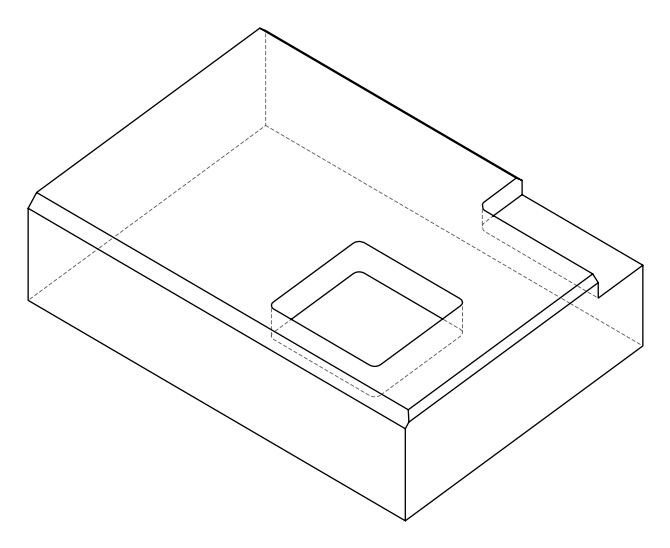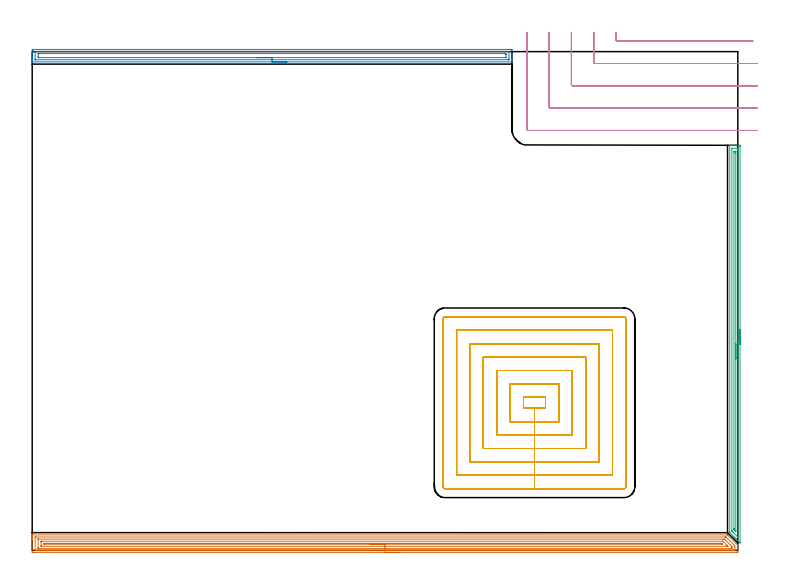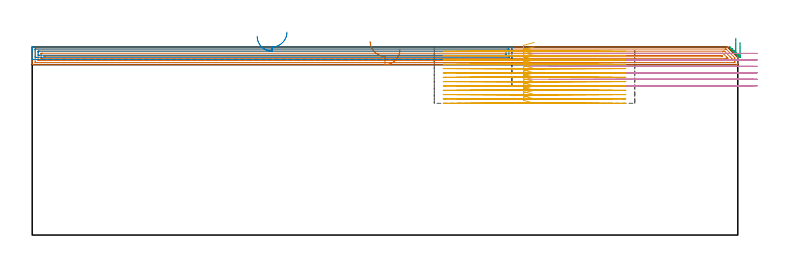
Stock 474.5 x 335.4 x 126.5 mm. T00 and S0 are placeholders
(PLAN: 5 operations, 2 tool changes, 94.1 min)
(1 AREA_MILL | FG_CHAMFER_SURFACE | UGT0205_001 | 19.09 min | 33598 mm3)
(2 AREA_MILL_1 | FG_CHAMFER_SURFACE_1 | UGT0205_001 | 7.98 min | 11567 mm3)
(3 AREA_MILL_2 | FG_CHAMFER_SURFACE_2 | UGT0205_001 | 6.52 min | 6347 mm3)
(4 MILL_CORNER_NOTCH_RECTANGULAR | CORNER_NOTCH_RECTANGULAR | UGT0201_136 | Follow Part, ap 5, ae 75% | 10.49 min | 248832 mm3)
(5 MILL_RECTANGULAR_POCKET | POCKET_RECTANGULAR_STRAIGHT | NXT0201_011 | Follow Part, ap 3, ae 75% | 50.07 min | 649768 mm3)
(TOOL UGT0205_001 | Chamfer Mill 20 x 3 x 45 deg. | D20 FL50 Z2)
(TOOL UGT0201_136 | Carbide End Mill 20.0 | D20 FL30 Z4)
(TOOL NXT0201_011 | ENDMILL 12mm [2P460-1200-NA 1630] | D12 FL38 Z6)
(OP 1 AREA_MILL)
G17 G21 G94 G90
T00 M6
G54
G17 G0 G90 X247.25 Y-1.5 S1061 M3
G43 Z136.5 H0
Z124.6
G94 G1 X247.212 Z123.728 F250.
X247.098 Z122.864
X246.909 Z122.012
X246.647 Z121.18
X246.313 Z120.374
X245.91 Z119.6
X245.442 Z118.864
X244.91 Z118.172
X244.321 Z117.529
X243.678 Z116.94
X242.986 Z116.409
X242.25 Z115.94
X241.476 Z115.537
X240.67 Z115.203
X239.838 Z114.941
X238.987 Z114.752
X238.122 Z114.638
X237.25 Z114.6
X0.613
X0.316 Y-1.497 Z114.602
X0.01 Y-1.492 Z114.606
X0. Y-1.182 Z114.916
Y7.126 Z123.22
Y7.686 Z123.783
Y8.018 Z124.114
Y8.578 Z124.674
Y8.91 Z125.005
Y9.574 Z125.673
Y9.955 Z126.054
X0.007 Y10.345 Z126.437
X0.01 Y10.397 Z126.488
X0.166 Y10.4 Z126.5
X466.744
X467.602 Y10.393 Z126.493
X467.637 Y10.362 Z126.461
X467.753 Y10.248 Z126.346
X474.334 Y3.667 Z119.765
X474.439 Y3.558 Z119.657
X474.49 Y3.504 Z119.603
X474.5 Y2.894 Z118.993
Y1.442 Z117.539
Y-0.622 Z115.474
X474.498 Y-0.902 Z115.194
X474.493 Y-1.491 Z114.605
X474.479 Y-1.493 Z114.603
X473.887 Y-1.5 Z114.6
X237.25
Y-0.086 Z116.014
X2.323
X2.17 Y-0.084 Z116.016
X2.069 Y-0.081 Z116.019
X2.009 Y-0.077 Z116.023
X2.006 Y-0.066 Z116.034
X2.003 Y-0.01 Z116.09
X2. Y0.388 Z116.488
Y8.416 Z124.516
X2.003 Y8.91 Z125.01
X2.006 Y8.959 Z125.059
X2.009 Y8.977 Z125.077
X2.095 Y8.981 Z125.081
X2.247 Y8.985 Z125.085
X2.323 Y8.986 Z125.086
X2.399
X465.927
X466.079 Y8.985 Z125.085
X466.383 Y8.981 Z125.081
X466.562 Y8.977 Z125.077
X466.587 Y8.956 Z125.056
X466.639 Y8.91 Z125.01
X466.744 Y8.807 Z124.907
X472.101 Y3.448 Z119.548
X472.483 Y3.055 Z119.155
X472.492 Y2.666 Z118.766
X472.499 Y2.269 Z118.369
X472.5 Y0.484 Z116.584
X472.497 Y-0.01 Z116.09
X472.494 Y-0.059 Z116.041
X472.491 Y-0.077 Z116.023
X472.406 Y-0.081 Z116.019
X472.254 Y-0.085 Z116.015
X472.177 Y-0.086 Z116.014
X472.101
X237.25
Y1.329 Z117.429
X4.63
X4.185 Y1.331 Z117.431
X4.037 Y1.334 Z117.434
X4.019 Y1.335 Z117.435
X4.01 Y1.369 Z117.469
X4.005 Y1.467 Z117.567
X4.002 Y1.59 Z117.69
X4. Y1.774 Z117.874
Y1.959 Z118.059
Y7.31 Z123.41
X4.004 Y7.494 Z123.594
X4.008 Y7.546 Z123.646
X4.013 Y7.566 Z123.666
X4.019 Y7.567 Z123.667
X4.073 Y7.57 Z123.67
X4.185 Y7.571 Z123.671
X464.512
X464.958 Y7.57 Z123.67
X465.409 Y7.567 Z123.667
X465.511 Y7.565 Z123.665
X465.719 Y7.372 Z123.472
X465.851 Y7.249 Z123.349
X469.422 Y3.679 Z119.779
X470.315 Y2.785 Z118.885
X470.432 Y2.666 Z118.766
X470.468 Y2.624 Z118.724
X470.49 Y2.595 Z118.695
X470.493 Y2.573 Z118.673
X470.499 Y2.483 Z118.583
X470.5 Y1.774 Z117.874
Y1.59 Z117.69
X470.496 Y1.405 Z117.505
X470.492 Y1.353 Z117.453
X470.487 Y1.334 Z117.434
X470.481 Y1.333 Z117.433
X470.427 Y1.33 Z117.43
X470.315 Y1.329 Z117.429
X237.25
Y2.743 Z118.843
X6.786
X6.041 Y2.75 Z118.85
X6.01 Y2.756 Z118.856
X6.007 Y2.803 Z118.903
X6.003 Y2.906 Z119.006
X6.001 Y3.114 Z119.214
X6. Y3.529 Z119.629
Y5.312 Z121.412
X6.001 Y5.773 Z121.873
X6.003 Y5.989 Z122.089
X6.007 Y6.096 Z122.196
X6.01 Y6.145 Z122.245
X6.054 Y6.151 Z122.251
X6.864 Y6.157 Z122.257
X6.94
X464.142
X464.345 Y6.153 Z122.253
X464.446 Y6.15 Z122.25
X464.498 Y6.141 Z122.241
X464.599 Y6.044 Z122.144
X464.958 Y5.692 Z121.792
X467.093 Y3.558 Z119.658
X467.637 Y3.013 Z119.113
X467.81 Y2.834 Z118.934
X467.879 Y2.761 Z118.861
X467.637 Y2.748 Z118.848
X467.557 Y2.745 Z118.845
X466.744 Y2.743 Z118.843
X466.667
X237.25
Y4.157 Z120.257
X8.649 Y4.158 Z120.258
X8.046 Y4.161 Z120.261
X8.019 Y4.164 Z120.264
X8.01 Y4.169 Z120.269
X8.004 Y4.203 Z120.303
X8.002 Y4.45 Z120.55
X8.003 Y4.612 Z120.712
X8.006 Y4.693 Z120.793
X8.009 Y4.728 Z120.828
X8.064 Y4.736 Z120.836
X8.359 Y4.74 Z120.84
X8.649 Y4.742 Z120.842
X9.249 Y4.743 Z120.843
X462.279
X462.88 Y4.741 Z120.841
X463.172 Y4.738 Z120.838
X463.457 Y4.733 Z120.833
X463.748 Y4.45 Z120.55
X463.944 Y4.256 Z120.356
X464.014 Y4.186 Z120.286
X464.03 Y4.166 Z120.266
Y4.163 Z120.263
X464.024 Y4.161 Z120.261
X463.954 Y4.159 Z120.259
X463.759 Y4.157 Z120.257
X463.465
X237.25
X236.378 Z120.295
X235.514 Z120.409
X234.662 Z120.598
X233.83 Z120.86
X233.024 Z121.194
X232.25 Z121.597
X231.514 Z122.065
X230.822 Z122.596
X230.179 Z123.186
X229.59 Z123.829
X229.059 Z124.521
X228.59 Z125.257
X228.187 Z126.031
X227.853 Z126.837
X227.591 Z127.669
X227.402 Z128.52
X227.288 Z129.385
X227.25 Z130.257
G0 Z136.5
M5
M2
(OP 2 AREA_MILL_1)
G17 G21 G94 G90
T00 M6
G54
G17 G0 G90 X171.3 Y328.5 S1061 M3
G43 Z136.5 H0
G94 G1 X171.262 Z135.628 F250.
X171.148 Z134.764
X170.959 Z133.912
X170.697 Z133.08
X170.363 Z132.274
X169.96 Z131.5
X169.492 Z130.764
X168.96 Z130.072
X168.371 Z129.429
X167.728 Z128.84
X167.036 Z128.308
X166.3 Z127.84
X165.526 Z127.437
X164.72 Z127.103
X163.888 Z126.841
X163.037 Z126.652
X162.172 Z126.538
X161.3 Z126.5
X0.163
X0.01 Y328.502 Z126.488
X0.007 Y328.562 Z126.429
X0. Y328.956 Z126.043
Y329.366 Z125.633
Y330.018 Z124.977
Y331.239 Z123.758
Y331.806 Z123.188
X0.001 Y336.275 Z118.722
X0.004 Y336.882 Z118.115
X0.007 Y336.892 Z118.106
X0.609 Y336.9 Z118.1
X321.367
X321.991 Y336.897 Z118.103
X322.593 Y336.892 Z118.106
X322.596 Y336.882 Z118.116
X322.6 Y336.275 Z118.722
Y331.806 Z123.188
Y331.239 Z123.758
Y330.912 Z124.084
Y330.345 Z124.652
Y330.018 Z124.977
Y329.366 Z125.633
Y328.956 Z126.044
X322.593 Y328.562 Z126.429
X322.59 Y328.502 Z126.488
X322.437 Y328.5 Z126.5
X161.3
Y329.914 Z125.086
X2.291 Y329.915 Z125.085
X2.082 Y329.917 Z125.083
X2.024 Y329.921 Z125.079
X2.009 Y329.924 Z125.076
X2.006 Y329.928 Z125.072
X2.002 Y329.962 Z125.038
X2.001 Y330.018 Z124.982
X2. Y330.414 Z124.586
X2.001 Y334.882 Z120.118
X2.008 Y335.381 Z119.619
X2.01 Y335.473 Z119.527
X2.187 Y335.481 Z119.519
X2.292 Y335.484 Z119.516
X2.395 Y335.485 Z119.515
X3.183 Y335.486 Z119.514
X320.309 Y335.485 Z119.515
X320.518 Y335.483 Z119.517
X320.576 Y335.479 Z119.521
X320.592 Y335.476 Z119.524
X320.594 Y335.472 Z119.528
X320.598 Y335.438 Z119.562
X320.599 Y335.381 Z119.619
X320.6 Y334.986 Z120.014
X320.599 Y330.518 Z124.482
X320.592 Y330.018 Z124.982
X320.59 Y329.926 Z125.074
X320.413 Y329.919 Z125.081
X320.308 Y329.916 Z125.084
X320.205 Y329.915 Z125.085
X319.417 Y329.914 Z125.086
X161.3
Y331.328 Z123.672
X4.657 Y331.329 Z123.671
X4.18 Y331.333 Z123.667
X4.031 Y331.335 Z123.665
X4.01 Y331.626 Z123.374
X4.003 Y331.806 Z123.194
X4. Y331.986 Z123.014
X4.001 Y333.774 Z121.226
X4.006 Y333.954 Z121.046
X4.011 Y334.065 Z120.935
X4.061 Y334.068 Z120.932
X4.18 Y334.07 Z120.93
X4.596 Y334.071 Z120.929
X5.073 Y334.072 Z120.928
X317.943 Y334.071 Z120.929
X318.42 Y334.067 Z120.933
X318.569 Y334.065 Z120.935
X318.59 Y333.774 Z121.226
X318.597 Y333.594 Z121.406
X318.6 Y333.414 Z121.586
X318.599 Y331.626 Z123.374
X318.594 Y331.446 Z123.554
X318.589 Y331.335 Z123.665
X318.539 Y331.332 Z123.668
X318.42 Y331.33 Z123.67
X318.004 Y331.328 Z123.672
X317.527
X161.3
X160.428 Z123.71
X159.564 Z123.824
X158.712 Z124.012
X157.88 Z124.275
X157.074 Z124.609
X156.3 Z125.011
X155.564 Z125.48
X154.872 Z126.011
X154.229 Z126.601
X153.64 Z127.244
X153.109 Z127.936
X152.64 Z128.672
X152.237 Z129.445
X151.903 Z130.251
X151.641 Z131.083
X151.452 Z131.935
X151.338 Z132.8
X151.3 Z133.672
G0 Z136.5
M5
M2
(OP 3 AREA_MILL_2)
G17 G21 G94 G90
T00 M6
G54
G17 G0 G90 X476. Y148.7 S1061 M3
G43 Z136.5 H0
Z129.6
G94 G1 Y148.662 Z128.728 F250.
Y148.548 Z127.864
Y148.359 Z127.012
Y148.097 Z126.18
Y147.763 Z125.374
Y147.36 Z124.6
Y146.892 Z123.864
Y146.36 Z123.172
Y145.771 Z122.529
Y145.128 Z121.94
Y144.436 Z121.409
Y143.7 Z120.94
Y142.926 Z120.537
Y142.12 Z120.203
Y141.288 Z119.941
Y140.436 Z119.752
Y139.572 Z119.638
Y138.7 Z119.6
Y5.169
X475.998 Y5.005 Z119.601
X475.997 Y5.003 Z119.602
X473.597 Y7.402 Z122.001
X473.427 Y7.571 Z122.168
X473.263 Y7.736 Z122.335
X473.15 Y7.849 Z122.448
X472.988 Y8.009 Z122.607
X472.832 Y8.166 Z122.765
X472.704 Y8.295 Z122.894
X472.55 Y8.448 Z123.045
X472.402 Y8.597 Z123.195
X472.257 Y8.742 Z123.341
X472.112 Y8.886 Z123.484
X471.972 Y9.027 Z123.626
X471.81 Y9.188 Z123.787
X471.673 Y9.324 Z123.922
X469.113 Y11.886 Z126.486
X469.111 Y11.956 Z126.488
X469.106 Y12.355 Z126.494
X469.1 Y272.231 Z126.5
X469.102 Y272.39 Z126.488
X469.243 Y272.398 Z126.35
X469.389 Y272.4 Z126.21
X469.695 Z125.904
X470.359 Z125.236
X471.567 Z124.03
X472.112 Z123.482
X475.345 Z120.251
X475.618 Y272.397 Z119.979
X475.992 Y272.39 Z119.605
X475.997 Y272.17 Z119.602
X475.999 Y271.784 Z119.601
X476. Y271.395 Z119.6
Y138.7
X474.586 Z121.014
X474.585 Y9.188 Z121.015
X474.583 Y8.96 Z121.017
X474.581 Y8.904 Z121.019
X474.58 Y8.887 Z121.02
X474.572 Y8.889 Z121.028
X474.516 Y8.942 Z121.084
X474.262 Y9.188 Z121.338
X471.582 Y11.868 Z124.018
X471.235 Y12.216 Z124.365
X470.699 Y12.761 Z124.901
X470.527 Y12.948 Z125.073
X470.525 Y13.126 Z125.075
X470.521 Y13.489 Z125.079
X470.514 Y269.998 Z125.086
X470.516 Y270.365 Z125.084
X470.518 Y270.387 Z125.082
X470.52 Y270.39 Z125.08
X470.534 Y270.394 Z125.066
X470.604 Y270.398 Z124.996
X470.709 Y270.399 Z124.891
X470.841 Y270.4 Z124.759
X473.865 Z121.735
X474.347 Y270.399 Z121.253
X474.521 Y270.397 Z121.079
X474.552 Y270.394 Z121.048
X474.579 Y270.39 Z121.021
X474.58 Y270.35 Z121.02
X474.584 Y270.158 Z121.016
X474.585 Y269.998 Z121.015
X474.586 Y269.263 Z121.014
Y138.7
X473.172 Z122.428
X473.171 Y13.468 Z122.429
X473.167 Y12.761 Z122.433
X473.166 Y12.754 Z122.434
X473.146 Y12.761 Z122.454
X472.988 Y12.914 Z122.612
X472.018 Y13.881 Z123.582
X471.972 Y13.929 Z123.628
X471.951 Y13.955 Z123.649
X471.943 Y13.967 Z123.657
X471.941 Y14.007 Z123.659
X471.936 Y14.367 Z123.664
X471.935 Y14.548 Z123.665
Y14.728
X471.929 Y267.504 Z123.671
X471.934 Y268.212 Z123.666
X471.936 Y268.391 Z123.664
X472.112 Y268.393 Z123.488
X472.805 Y268.398 Z122.795
X472.988 Y268.394 Z122.612
X473.165 Y268.388 Z122.435
X473.168 Y268.212 Z122.432
X473.17 Y268.026 Z122.43
X473.171 Y267.318 Z122.429
Y267.132
X473.172 Y138.7 Z122.428
Y137.828 Z122.467
Y136.964 Z122.58
Y136.112 Z122.769
Y135.28 Z123.032
Y134.474 Z123.365
Y133.7 Z123.768
Y132.964 Z124.237
Y132.272 Z124.768
Y131.629 Z125.357
Y131.04 Z126.001
Y130.508 Z126.693
Y130.04 Z127.428
Y129.637 Z128.202
Y129.303 Z129.008
Y129.041 Z129.84
Y128.852 Z130.692
Y128.738 Z131.557
Y128.7 Z132.428
G0 Z136.5
M5
M2
(OP 4 MILL_CORNER_NOTCH_RECTANGULAR)
G17 G21 G94 G90
T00 M6
G54
G17 G0 G90 X392.6 Y348.4 S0 M3
G43 Z136.5 H0
Z122.15
G94 G1 Y345.4 F250.
Y343.394 F500.
G3 X393.594 Y342.4 R1.
G1 X481.641
X484.641 F250.
G0 Z136.5
X377.6 Y348.4
Z122.15
G1 Y345.4
Y328.394 F500.
G3 X378.594 Y327.4 R1.
G1 X484.5
X487.5 F250.
G0 Z136.5
X362.6 Y348.4
Z122.15
G1 Y345.4
Y313.394 F500.
G3 X363.594 Y312.4 R1.
G1 X484.5
X487.5 F250.
G0 Z136.5
X347.6 Y348.4
Z122.15
G1 Y345.4
Y298.395 F500.
G3 X348.595 Y297.4 R1.
G1 X484.5
X487.5 F250.
G0 Z136.5
X332.6 Y348.4
Z122.15
G1 Y345.4
Y283.395 F500.
G3 X333.595 Y282.4 R1.
G1 X484.5
X487.5 F250.
G0 Z136.5
X392.6 Y348.4
Z117.8
G1 Y345.4
Y343.393 F500.
G3 X393.593 Y342.4 R1.
G1 X481.641
X484.641 F250.
G0 Z136.5
X377.6 Y348.4
Z117.8
G1 Y345.4
Y328.394 F500.
G3 X378.594 Y327.4 R1.
G1 X484.5
X487.5 F250.
G0 Z136.5
X362.6 Y348.4
Z117.8
G1 Y345.4
Y313.394 F500.
G3 X363.594 Y312.4 R1.
G1 X484.5
X487.5 F250.
G0 Z136.5
X347.6 Y348.4
Z117.8
G1 Y345.4
Y298.395 F500.
G3 X348.595 Y297.4 R1.
G1 X484.5
X487.5 F250.
G0 Z136.5
X332.6 Y348.4
Z117.8
G1 Y345.4
Y283.395 F500.
G3 X333.595 Y282.4 R1.
G1 X484.5
X487.5 F250.
G0 Z136.5
X392.6 Y348.4
Z113.45
G1 Y345.4
Y343.394 F500.
G3 X393.594 Y342.4 R1.
G1 X481.641
X484.641 F250.
G0 Z136.5
X377.6 Y348.4
Z113.45
G1 Y345.4
Y328.394 F500.
G3 X378.594 Y327.4 R1.
G1 X484.5
X487.5 F250.
G0 Z136.5
X362.6 Y348.4
Z113.45
G1 Y345.4
Y313.394 F500.
G3 X363.594 Y312.4 R1.
G1 X484.5
X487.5 F250.
G0 Z136.5
X347.6 Y348.4
Z113.45
G1 Y345.4
Y298.395 F500.
G3 X348.595 Y297.4 R1.
G1 X484.5
X487.5 F250.
G0 Z136.5
X332.6 Y348.4
Z113.45
G1 Y345.4
Y283.395 F500.
G3 X333.595 Y282.4 R1.
G1 X484.5
X487.5 F250.
G0 Z136.5
X392.6 Y348.4
Z109.1
G1 Y345.4
Y343.394 F500.
G3 X393.594 Y342.4 R1.
G1 X481.641
X484.641 F250.
G0 Z136.5
X377.6 Y348.4
Z109.1
G1 Y345.4
Y328.394 F500.
G3 X378.594 Y327.4 R1.
G1 X484.5
X487.5 F250.
G0 Z136.5
X362.6 Y348.4
Z109.1
G1 Y345.4
Y313.394 F500.
G3 X363.594 Y312.4 R1.
G1 X484.5
X487.5 F250.
G0 Z136.5
X347.6 Y348.4
Z109.1
G1 Y345.4
Y298.395 F500.
G3 X348.595 Y297.4 R1.
G1 X484.5
X487.5 F250.
G0 Z136.5
X332.6 Y348.4
Z109.1
G1 Y345.4
Y283.395 F500.
G3 X333.595 Y282.4 R1.
G1 X484.5
X487.5 F250.
G0 Z136.5
X392.6 Y348.4
Z104.75
G1 Y345.4
Y343.394 F500.
G3 X393.594 Y342.4 R1.
G1 X481.641
X484.641 F250.
G0 Z136.5
X377.6 Y348.4
Z104.75
G1 Y345.4
Y328.394 F500.
G3 X378.594 Y327.4 R1.
G1 X484.5
X487.5 F250.
G0 Z136.5
X362.6 Y348.4
Z104.75
G1 Y345.4
Y313.394 F500.
G3 X363.594 Y312.4 R1.
G1 X484.5
X487.5 F250.
G0 Z136.5
X347.6 Y348.4
Z104.75
G1 Y345.4
Y298.395 F500.
G3 X348.595 Y297.4 R1.
G1 X484.5
X487.5 F250.
G0 Z136.5
X332.6 Y348.4
Z104.75
G1 Y345.4
Y283.395 F500.
G3 X333.595 Y282.4 R1.
G1 X484.5
X487.5 F250.
G0 Z136.5
X392.6 Y348.4
Z100.4
G1 Y345.4
Y343.394 F500.
G3 X393.594 Y342.4 R1.
G1 X481.641
X484.641 F250.
G0 Z136.5
X377.6 Y348.4
Z100.4
G1 Y345.4
Y328.394 F500.
G3 X378.594 Y327.4 R1.
G1 X484.5
X487.5 F250.
G0 Z136.5
X362.6 Y348.4
Z100.4
G1 Y345.4
Y313.394 F500.
G3 X363.594 Y312.4 R1.
G1 X484.5
X487.5 F250.
G0 Z136.5
X347.6 Y348.4
Z100.4
G1 Y345.4
Y298.395 F500.
G3 X348.595 Y297.4 R1.
G1 X484.5
X487.5 F250.
G0 Z136.5
X332.6 Y348.4
Z100.4
G1 Y345.4
Y283.395 F500.
G3 X333.595 Y282.4 R1.
G1 X484.5
X487.5 F250.
G0 Z136.5
M5
M2
(OP 5 MILL_RECTANGULAR_POCKET)
G17 G21 G94 G90
T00 M6
G54
G17 G0 G90 X337.576 Y103. S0 M3
G43 Z136.5 H1
Z129.5
G94 G1 X330.4 Z127.577 F250.
Y95.5 Z125.567
X337.8 Z123.585
X345.2 F500.
Y103.
X330.4
Y95.5
X337.8
Y86.5
X354.2
Y112.
X321.4
Y86.5
X337.8
Y77.5
X363.2
Y121.
X312.4
Y77.5
X337.8
Y68.5
X372.2
Y130.
X303.4
Y68.5
X337.8
Y59.5
X381.2
Y139.
X294.4
Y59.5
X337.8
Y50.5
X390.2
Y148.
X285.4
Y50.5
X337.8
Y41.5
X398.
G3 X399.2 Y42.7 R1.2
G1 Y155.8
G3 X398. Y157. R1.2
G1 X277.6
G3 X276.4 Y155.8 R1.2
G1 Y42.7
G3 X277.6 Y41.5 R1.2
G1 X337.8
X338.8
G0 X337.576 Y103. Z126.585
G1 X330.4 Z124.662 F250.
Y95.5 Z122.652
X337.8 Z120.669
X345.2 F500.
Y103.
X330.4
Y95.5
X337.8
Y86.5
X354.2
Y112.
X321.4
Y86.5
X337.8
Y77.5
X363.2
Y121.
X312.4
Y77.5
X337.8
Y68.5
X372.2
Y130.
X303.4
Y68.5
X337.8
Y59.5
X381.2
Y139.
X294.4
Y59.5
X337.8
Y50.5
X390.2
Y148.
X285.4
Y50.5
X337.8
Y41.5
X398.
G3 X399.2 Y42.7 R1.2
G1 Y155.8
G3 X398. Y157. R1.2
G1 X277.6
G3 X276.4 Y155.8 R1.2
G1 Y42.7
G3 X277.6 Y41.5 R1.2
G1 X337.8
X338.8
G0 X337.576 Y103. Z123.669
G1 X330.4 Z121.746 F250.
Y95.5 Z119.737
X337.8 Z117.754
X345.2 F500.
Y103.
X330.4
Y95.5
X337.8
Y86.5
X354.2
Y112.
X321.4
Y86.5
X337.8
Y77.5
X363.2
Y121.
X312.4
Y77.5
X337.8
Y68.5
X372.2
Y130.
X303.4
Y68.5
X337.8
Y59.5
X381.2
Y139.
X294.4
Y59.5
X337.8
Y50.5
X390.2
Y148.
X285.4
Y50.5
X337.8
Y41.5
X398.
G3 X399.2 Y42.7 R1.2
G1 Y155.8
G3 X398. Y157. R1.2
G1 X277.6
G3 X276.4 Y155.8 R1.2
G1 Y42.7
G3 X277.6 Y41.5 R1.2
G1 X337.8
X338.8
G0 X337.576 Y103. Z120.754
G1 X330.4 Z118.831 F250.
Y95.5 Z116.821
X337.8 Z114.838
X345.2 F500.
Y103.
X330.4
Y95.5
X337.8
Y86.5
X354.2
Y112.
X321.4
Y86.5
X337.8
Y77.5
X363.2
Y121.
X312.4
Y77.5
X337.8
Y68.5
X372.2
Y130.
X303.4
Y68.5
X337.8
Y59.5
X381.2
Y139.
X294.4
Y59.5
X337.8
Y50.5
X390.2
Y148.
X285.4
Y50.5
X337.8
Y41.5
X398.
G3 X399.2 Y42.7 R1.2
G1 Y155.8
G3 X398. Y157. R1.2
G1 X277.6
G3 X276.4 Y155.8 R1.2
G1 Y42.7
G3 X277.6 Y41.5 R1.2
G1 X337.8
X338.8
G0 X337.576 Y103. Z117.838
G1 X330.4 Z115.915 F250.
Y95.5 Z113.906
X337.8 Z111.923
X345.2 F500.
Y103.
X330.4
Y95.5
X337.8
Y86.5
X354.2
Y112.
X321.4
Y86.5
X337.8
Y77.5
X363.2
Y121.
X312.4
Y77.5
X337.8
Y68.5
X372.2
Y130.
X303.4
Y68.5
X337.8
Y59.5
X381.2
Y139.
X294.4
Y59.5
X337.8
Y50.5
X390.2
Y148.
X285.4
Y50.5
X337.8
Y41.5
X398.
G3 X399.2 Y42.7 R1.2
G1 Y155.8
G3 X398. Y157. R1.2
G1 X277.6
G3 X276.4 Y155.8 R1.2
G1 Y42.7
G3 X277.6 Y41.5 R1.2
G1 X337.8
X338.8
G0 X337.576 Y103. Z114.923
G1 X330.4 Z113. F250.
Y95.5 Z110.99
X337.8 Z109.008
X345.2 F500.
Y103.
X330.4
Y95.5
X337.8
Y86.5
X354.2
Y112.
X321.4
Y86.5
X337.8
Y77.5
X363.2
Y121.
X312.4
Y77.5
X337.8
Y68.5
X372.2
Y130.
X303.4
Y68.5
X337.8
Y59.5
X381.2
Y139.
X294.4
Y59.5
X337.8
Y50.5
X390.2
Y148.
X285.4
Y50.5
X337.8
Y41.5
X398.
G3 X399.2 Y42.7 R1.2
G1 Y155.8
G3 X398. Y157. R1.2
G1 X277.6
G3 X276.4 Y155.8 R1.2
G1 Y42.7
G3 X277.6 Y41.5 R1.2
G1 X337.8
X338.8
G0 X337.576 Y103. Z112.008
G1 X330.4 Z110.085 F250.
Y95.5 Z108.075
X337.8 Z106.092
X345.2 F500.
Y103.
X330.4
Y95.5
X337.8
Y86.5
X354.2
Y112.
X321.4
Y86.5
X337.8
Y77.5
X363.2
Y121.
X312.4
Y77.5
X337.8
Y68.5
X372.2
Y130.
X303.4
Y68.5
X337.8
Y59.5
X381.2
Y139.
X294.4
Y59.5
X337.8
Y50.5
X390.2
Y148.
X285.4
Y50.5
X337.8
Y41.5
X398.
G3 X399.2 Y42.7 R1.2
G1 Y155.8
G3 X398. Y157. R1.2
G1 X277.6
G3 X276.4 Y155.8 R1.2
G1 Y42.7
G3 X277.6 Y41.5 R1.2
G1 X337.8
X338.8
G0 X337.576 Y103. Z109.092
G1 X330.4 Z107.169 F250.
Y95.5 Z105.16
X337.8 Z103.177
X345.2 F500.
Y103.
X330.4
Y95.5
X337.8
Y86.5
X354.2
Y112.
X321.4
Y86.5
X337.8
Y77.5
X363.2
Y121.
X312.4
Y77.5
X337.8
Y68.5
X372.2
Y130.
X303.4
Y68.5
X337.8
Y59.5
X381.2
Y139.
X294.4
Y59.5
X337.8
Y50.5
X390.2
Y148.
X285.4
Y50.5
X337.8
Y41.5
X398.
G3 X399.2 Y42.7 R1.2
G1 Y155.8
G3 X398. Y157. R1.2
G1 X277.6
G3 X276.4 Y155.8 R1.2
G1 Y42.7
G3 X277.6 Y41.5 R1.2
G1 X337.8
X338.8
G0 X337.576 Y103. Z106.177
G1 X330.4 Z104.254 F250.
Y95.5 Z102.244
X337.8 Z100.262
X345.2 F500.
Y103.
X330.4
Y95.5
X337.8
Y86.5
X354.2
Y112.
X321.4
Y86.5
X337.8
Y77.5
X363.2
Y121.
X312.4
Y77.5
X337.8
Y68.5
X372.2
Y130.
X303.4
Y68.5
X337.8
Y59.5
X381.2
Y139.
X294.4
Y59.5
X337.8
Y50.5
X390.2
Y148.
X285.4
Y50.5
X337.8
Y41.5
X398.
G3 X399.2 Y42.7 R1.2
G1 Y155.8
G3 X398. Y157. R1.2
G1 X277.6
G3 X276.4 Y155.8 R1.2
G1 Y42.7
G3 X277.6 Y41.5 R1.2
G1 X337.8
X338.8
G0 X337.576 Y103. Z103.262
G1 X330.4 Z101.339 F250.
Y95.5 Z99.329
X337.8 Z97.346
X345.2 F500.
Y103.
X330.4
Y95.5
X337.8
Y86.5
X354.2
Y112.
X321.4
Y86.5
X337.8
Y77.5
X363.2
Y121.
X312.4
Y77.5
X337.8
Y68.5
X372.2
Y130.
X303.4
Y68.5
X337.8
Y59.5
X381.2
Y139.
X294.4
Y59.5
X337.8
Y50.5
X390.2
Y148.
X285.4
Y50.5
X337.8
Y41.5
X398.
G3 X399.2 Y42.7 R1.2
G1 Y155.8
G3 X398. Y157. R1.2
G1 X277.6
G3 X276.4 Y155.8 R1.2
G1 Y42.7
G3 X277.6 Y41.5 R1.2
G1 X337.8
X338.8
G0 X337.576 Y103. Z100.346
G1 X330.4 Z98.423 F250.
Y95.5 Z96.414
X337.8 Z94.431
X345.2 F500.
Y103.
X330.4
Y95.5
X337.8
Y86.5
X354.2
Y112.
X321.4
Y86.5
X337.8
Y77.5
X363.2
Y121.
X312.4
Y77.5
X337.8
Y68.5
X372.2
Y130.
X303.4
Y68.5
X337.8
Y59.5
X381.2
Y139.
X294.4
Y59.5
X337.8
Y50.5
X390.2
Y148.
X285.4
Y50.5
X337.8
Y41.5
X398.
G3 X399.2 Y42.7 R1.2
G1 Y155.8
G3 X398. Y157. R1.2
G1 X277.6
G3 X276.4 Y155.8 R1.2
G1 Y42.7
G3 X277.6 Y41.5 R1.2
G1 X337.8
X338.8
G0 X337.576 Y103. Z97.431
G1 X330.4 Z95.508 F250.
Y95.5 Z93.498
X337.8 Z91.515
X345.2 F500.
Y103.
X330.4
Y95.5
X337.8
Y86.5
X354.2
Y112.
X321.4
Y86.5
X337.8
Y77.5
X363.2
Y121.
X312.4
Y77.5
X337.8
Y68.5
X372.2
Y130.
X303.4
Y68.5
X337.8
Y59.5
X381.2
Y139.
X294.4
Y59.5
X337.8
Y50.5
X390.2
Y148.
X285.4
Y50.5
X337.8
Y41.5
X398.
G3 X399.2 Y42.7 R1.2
G1 Y155.8
G3 X398. Y157. R1.2
G1 X277.6
G3 X276.4 Y155.8 R1.2
G1 Y42.7
G3 X277.6 Y41.5 R1.2
G1 X337.8
X338.8
G0 X337.576 Y103. Z94.515
G1 X330.4 Z92.592 F250.
Y95.5 Z90.583
X337.8 Z88.6
X345.2 F500.
Y103.
X330.4
Y95.5
X337.8
Y86.5
X354.2
Y112.
X321.4
Y86.5
X337.8
Y77.5
X363.2
Y121.
X312.4
Y77.5
X337.8
Y68.5
X372.2
Y130.
X303.4
Y68.5
X337.8
Y59.5
X381.2
Y139.
X294.4
Y59.5
X337.8
Y50.5
X390.2
Y148.
X285.4
Y50.5
X337.8
Y41.5
X398.
G3 X399.2 Y42.7 R1.2
G1 Y155.8
G3 X398. Y157. R1.2
G1 X277.6
G3 X276.4 Y155.8 R1.2
G1 Y42.7
G3 X277.6 Y41.5 R1.2
G1 X337.8
X338.8
G0 Z136.5
M5
M2
